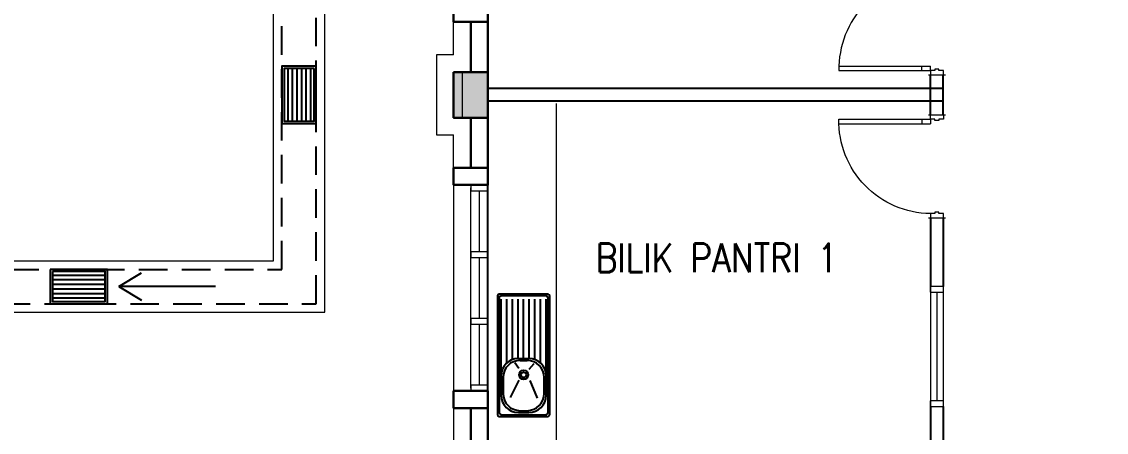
# Model space of a CAD drawing. Header units: inches. Extents: x -86493719 to 430035, y 21644 to 1519532.
# Drawn here: x 43634 to 53115, y 61604 to 65194 of the extents above; entities that cross this region are included whole.
import ezdxf
from ezdxf.enums import TextEntityAlignment as Align

# ---------------------------------------------------------------- set-up
doc = ezdxf.new("R2010")
doc.units = ezdxf.units.IN
doc.header["$MEASUREMENT"] = 0
doc.linetypes.add('DASHED2', pattern=[0.375, 0.25, -0.125])
for name, color, linetype, lineweight in [('COLUMN', 8, 'Continuous', 30), ('DR', 8, 'Continuous', 18), ('LW', 8, 'Continuous', 20), ('t3', 8, 'Continuous', 25), ('wall', 8, 'Continuous', 30), ('WIN', 8, 'Continuous', 18), ('windoor', 8, 'Continuous', 18)]:
    doc.layers.add(name, color=color, linetype=linetype, lineweight=lineweight)
for name, color, linetype in [('drain', 8, 'Continuous'), ('E-DB', 1, 'Continuous'), ('MSGRATING', 8, 'Continuous'), ('partition', 8, 'Continuous'), ('SAN', 8, 'Continuous'), ('SANITARY', 8, 'Continuous')]:
    doc.layers.add(name, color=color, linetype=linetype)
doc.styles.add('LAILA', font='romans.shx', dxfattribs={"width": 0.85})

# ---------------------------------------------------------------- blocks, each defined once
blk = doc.blocks.new('ARR')
at = {"layer": 'drain'}
for p, q in [((-2150568.8, -694433.7), (-2150768.5, -694314.1)), ((-2151412.9, -694433.7), (-2150568.8, -694433.7)), ((-2150568.8, -694433.7), (-2150768.5, -694553.3))]:
    blk.add_line(p, q, dxfattribs=at)
blk = doc.blocks.new('D900')
at = {"layer": 'DR'}
for p, q in [((37.5, 915), (37.5, 115)), ((77.5, 915), (77.5, 115)), ((37.5, 190), (77.5, 190)), ((37.5, 115), (77.5, 115))]:
    blk.add_line(p, q, dxfattribs=at)
at = {"layer": 'DR', "color": 3}
for p, q in [((0, 132.5), (0, -17.5)), ((900, 132.5), (900, -17.5)), ((900, 115), (900, 0))]:
    blk.add_line(p, q, dxfattribs=at)
at = {"layer": 'DR'}
for points in [[(0, 0), (37.5, 0), (37.5, 40), (50, 40), (50, 75), (37.5, 75), (37.5, 115), (0, 115)], [(900, 0), (862.5, 0), (862.5, 40), (850, 40), (850, 75), (862.5, 75), (862.5, 115), (900, 115)]]:
    blk.add_lwpolyline(points, dxfattribs=at)
at = {"layer": 'DR', "color": 8}
blk.add_arc((51.9, 104.3), 810.7, 0.75531, 91.01449, dxfattribs=at)
blk = doc.blocks.new('Kit-sink')
at = {"layer": 'SAN'}
for p, q in [((0, 0), (0, -427)), ((1052, 15), (15, 15)), ((1028.5, 1.5), (38.5, 1.5)), ((1067, -427), (1067, 0)), ((13.5, -23.5), (13.5, -403.5)), ((355.5, -17.5), (183.5, -17.5)), ((339.5, -33.5), (199.5, -33.5)), ((355.5, -17.5), (1023.6, -17.5)), ((466.4, -66.5), (1023.6, -66.5)), ((1053.5, -403.5), (1053.5, -23.5)), ((33.5, -167.5), (33.5, -259.5)), ((49.5, -183.5), (49.5, -243.5)), ((164.8, -99.7), (316.1, -173.8)), ((417.9, -170.7), (467.3, -136.7)), ((489.5, -183.5), (489.5, -243.5)), ((496.2, -115.5), (1023.6, -115.5)), ((505.5, -164.5), (1023.6, -164.5)), ((505.5, -167.5), (505.5, -259.5)), ((313, -266.5), (158.7, -331.3)), ((411.7, -263.4), (461.1, -306.6)), ((505.5, -213.5), (1023.6, -213.5)), ((505.5, -262.5), (1023.6, -262.5)), ((466.4, -360.5), (1023.6, -360.5)), ((496.2, -311.5), (1023.6, -311.5)), ((15, -442), (1052, -442)), ((38.5, -428.5), (1028.5, -428.5)), ((183.5, -409.5), (355.5, -409.5)), ((199.5, -393.5), (339.5, -393.5)), ((355.5, -409.5), (1023.6, -409.5))]:
    blk.add_line(p, q, dxfattribs=at)
for radius in [40, 23.9]:
    blk.add_circle((362.5, -213.5), radius, dxfattribs=at)
for centre, radius, start, end in [((15, 0), 15, 90, 180), ((38.5, -23.5), 25, 90, 180), ((1028.5, -23.5), 25, 0, 90), ((1052, 0), 15, 0, 90), ((183.5, -167.5), 150, 90, 180), ((199.5, -183.5), 150, 90, 180), ((339.5, -183.5), 150, 0, 90), ((355.5, -167.5), 150, 0, 90), ((183.5, -259.5), 150, 180, 270), ((199.5, -243.5), 150, 180, 270), ((339.5, -243.5), 150, 270, 0), ((355.5, -259.5), 150, 270, 0), ((15, -427), 15, 180, 270), ((38.5, -403.5), 25, 180, 270), ((1028.5, -403.5), 25, 270, 0), ((1052, -427), 15, 270, 0)]:
    blk.add_arc(centre, radius, start, end, dxfattribs=at)

msp = doc.modelspace()

# ---------------------------------------------------------------- linework, layer by layer
at = {"layer": 'COLUMN'}
msp.add_lwpolyline([(47409.3, 64753.6), (47709.3, 64753.6), (47709.3, 64353.6), (47409.3, 64353.6)], close=True, dxfattribs=at)
msp.add_solid([(47409.3, 64753.6), (47709.3, 64753.6), (47409.3, 64353.6), (47709.3, 64353.6)], dxfattribs=at)
at = {"layer": 'drain', "linetype": 'DASHED2', "ltscale": 1000}
for points in [[(38409.3, 58028.6), (42409.3, 58028.6), (42409.3, 63028.6), (45909.3, 63028.6), (45909.3, 66078.6), (43909.3, 66078.6), (43909.3, 81528.6), (47909.3, 81528.6), (47909.3, 83503.6)], [(38709.3, 57728.6), (42709.3, 57728.6), (42709.3, 62728.6), (46209.3, 62728.6), (46209.3, 66378.6), (44209.3, 66378.6), (44209.3, 81228.6), (48209.3, 81228.6), (48209.3, 83503.6)]]:
    msp.add_lwpolyline(points, dxfattribs=at)
at = {"layer": 'E-DB'}
msp.add_lwpolyline([(46033.5, 58228.6), (44284.3, 58228.6), (44284.3, 61228.6), (47709.3, 61228.6), (47709.3, 67878.6), (45709.3, 67878.6), (45709.3, 79728.6), (49709.3, 79728.6), (49709.3, 82228.6), (55557.4, 82228.6)], dxfattribs=at)
at = {"layer": 'LW'}
for p, q in [((46284.3, 62653.6), (46284.3, 66453.6)), ((45834.3, 63103.6), (45834.3, 66003.6)), ((47409.3, 64903.6), (47409.3, 65191.1)), ((48309.3, 61378.6), (48309.3, 64478.6)), ((47409.3, 63916.1), (47409.3, 64203.6)), ((47409.3, 63766.1), (47409.3, 61966.1)), ((42334.3, 63103.6), (45834.3, 63103.6)), ((42784.3, 62653.6), (46284.3, 62653.6)), ((47409.3, 61816.1), (47409.3, 61378.6))]:
    msp.add_line(p, q, dxfattribs=at)
for points in [[(47409.3, 64903.6), (47259.3, 64903.6), (47259.3, 64203.6), (47409.3, 64203.6)], [(47559.3, 64753.6), (47484.3, 64753.6), (47484.3, 64353.6), (47559.3, 64353.6)]]:
    msp.add_lwpolyline(points, dxfattribs=at)
at = {"layer": 'MSGRATING'}
for p, q in [((45959.3, 64783.6), (45959.3, 64323.6)), ((45999.3, 64783.6), (45999.3, 64323.6)), ((46039.3, 64783.6), (46039.3, 64323.6)), ((46079.3, 64783.6), (46079.3, 64323.6)), ((46119.3, 64783.6), (46119.3, 64323.6)), ((46159.3, 64783.6), (46159.3, 64323.6)), ((43904.3, 62978.6), (44364.3, 62978.6)), ((43904.3, 62938.6), (44364.3, 62938.6)), ((43904.3, 62898.6), (44364.3, 62898.6)), ((43904.3, 62858.6), (44364.3, 62858.6)), ((43904.3, 62818.6), (44364.3, 62818.6)), ((43904.3, 62778.6), (44364.3, 62778.6))]:
    msp.add_line(p, q, dxfattribs=at)
for points in [[(46209.3, 64803.6), (45909.3, 64803.6), (45909.3, 64303.6), (46209.3, 64303.6)], [(46189.3, 64783.6), (45929.3, 64783.6), (45929.3, 64323.6), (46189.3, 64323.6)], [(43884.3, 63028.6), (43884.3, 62728.6), (44384.3, 62728.6), (44384.3, 63028.6)], [(43904.3, 63008.6), (43904.3, 62748.6), (44364.3, 62748.6), (44364.3, 63008.6)]]:
    msp.add_lwpolyline(points, close=True, dxfattribs=at)
at = {"layer": 'partition'}
for p, q in [((51579.3, 64378.6), (51579.3, 64728.6)), ((51689.3, 64378.6), (51689.3, 64728.6)), ((51689.3, 64608.6), (47709.3, 64608.6)), ((51689.3, 64498.6), (47709.3, 64498.6)), ((51579.3, 63478.6), (51579.3, 62879.9)), ((51689.3, 63478.6), (51689.3, 62879.9)), ((51579.3, 61829.9), (51579.3, 61378.6)), ((51689.3, 61829.9), (51689.3, 61378.6))]:
    msp.add_line(p, q, dxfattribs=at)
at = {"layer": 'wall'}
for p, q in [((47559.3, 65191.1), (47559.3, 64753.6)), ((47709.3, 65191.1), (47709.3, 64753.6)), ((47559.3, 63916.1), (47559.3, 64353.6)), ((47709.3, 63766.1), (47709.3, 64353.6)), ((47709.3, 61966.1), (47709.3, 61378.6)), ((47559.3, 61816.1), (47559.3, 61378.6))]:
    msp.add_line(p, q, dxfattribs=at)
for points in [[(47709.3, 65191.1), (47709.3, 65341.1), (47409.3, 65341.1), (47409.3, 65191.1)], [(47709.3, 63916.1), (47709.3, 63766.1), (47409.3, 63766.1), (47409.3, 63916.1)], [(47709.3, 61966.1), (47709.3, 61816.1), (47409.3, 61816.1), (47409.3, 61966.1)]]:
    msp.add_lwpolyline(points, close=True, dxfattribs=at)
at = {"layer": 'WIN'}
for p, q in [((47559.3, 61991.1), (47559.3, 63741.1)), ((47634.3, 63716.1), (47634.3, 63182.8)), ((47709.3, 61966.1), (47709.3, 63766.1)), ((47634.3, 63132.8), (47634.3, 62599.5)), ((51579.3, 62829.9), (51579.3, 62879.9)), ((51689.3, 62879.9), (51689.3, 62829.9)), ((51579.3, 62829.9), (51579.3, 61879.9)), ((51634.3, 62829.9), (51634.3, 61879.9)), ((51689.3, 62829.9), (51689.3, 61879.9)), ((47634.3, 62549.5), (47634.3, 62016.1)), ((51579.3, 61829.9), (51579.3, 61879.9)), ((51689.3, 61879.9), (51689.3, 61829.9))]:
    msp.add_line(p, q, dxfattribs=at)
for points in [[(47559.3, 63766.1), (47559.3, 63716.1), (47709.3, 63716.1), (47709.3, 63766.1)], [(47559.3, 63182.8), (47559.3, 63132.8), (47709.3, 63132.8), (47709.3, 63182.8)], [(47559.3, 62599.5), (47559.3, 62549.5), (47709.3, 62549.5), (47709.3, 62599.5)], [(47559.3, 62016.1), (47559.3, 61966.1), (47709.3, 61966.1), (47709.3, 62016.1)]]:
    msp.add_lwpolyline(points, close=True, dxfattribs=at)
for points in [[(51689.3, 62879.9), (51579.3, 62879.9), (51579.3, 62829.9), (51689.3, 62829.9)], [(51689.3, 61879.9), (51579.3, 61879.9), (51579.3, 61829.9), (51689.3, 61829.9)]]:
    msp.add_lwpolyline(points, dxfattribs=at)

# ---------------------------------------------------------------- block references
at = {"layer": 'drain', "rotation": 180}
msp.add_blockref('ARR', (-2106085.9, -631553.8), dxfattribs=at)
at = {"layer": 'partition', "xscale": -1, "rotation": 90}
msp.add_blockref('D900', (51691.8, 64378.6), dxfattribs=at)
at = {"layer": 'SANITARY', "rotation": 90}
msp.add_blockref('Kit-sink', (47807.9, 61743.7), dxfattribs=at)
at = {"layer": 'windoor', "rotation": 90}
msp.add_blockref('D900', (51691.8, 64728.6), dxfattribs=at)

# ---------------------------------------------------------------- texts
at = {"layer": 't3', "style": 'LAILA', "width": 0.85}
msp.add_text('BILIK PANTRI 1', height=249.504, dxfattribs=at).set_placement((48651.2, 63253.2), align=Align.TOP_LEFT)

doc.saveas('drawing.dxf')
